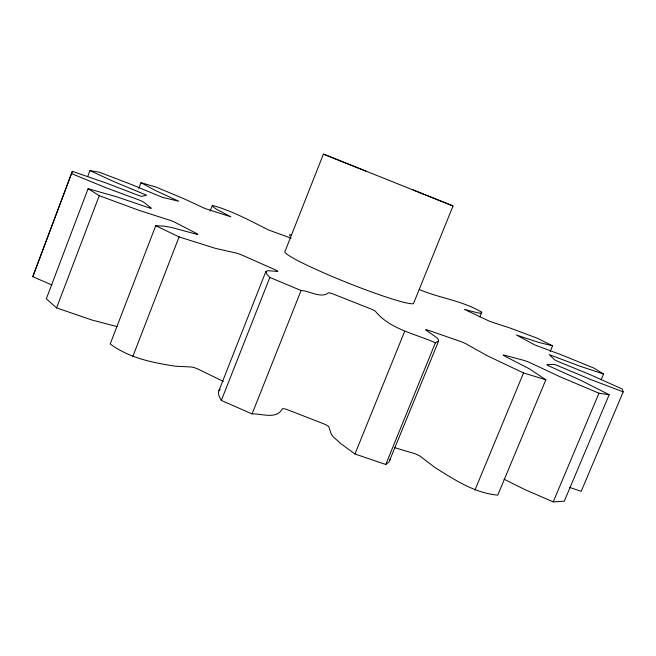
<?xml version="1.0" encoding="UTF-8"?>
<svg xmlns="http://www.w3.org/2000/svg" width="656" height="656" viewBox="0 0 656 656"><rect width="100%" height="100%" fill="white"/><g stroke="black" fill="none" stroke-linecap="round" stroke-linejoin="round"><path stroke-width="0.98" d="M223.376 381.423L198.899 369.508A5.986 1.156 20.8 0 0 191.117 366.983L175.275 366.196C152.413 362.612 129.248 358.086 110.208 343.974L155.743 225.697L179.08 236.923L215.25 248.312L235.742 252.945A6.035 0.582 21.3 0 1 243.491 255.75L274.093 269.304A6.084 0.599 21.5 0 1 277.447 271.436L267.812 270.69L265.901 271.428L218.891 390.746C217.628 394.117 219.678 397.577 221.326 400.431L252.084 413.92C261.662 413.37 276.529 419.922 282.301 408.836A6.076 1.205 21.7 0 1 288.665 410.156L322.818 423.481A6.068 1.197 22.1 0 1 328.894 427.015L331.288 434.305L333.33 436.912L340.825 443.645L354.953 453.993L385.769 464.497L388.983 461.972L438.577 341.153L438.38 339.546L436.625 337.545L426.015 330.132A6.06 0.59 22.2 0 1 429.163 330.583L459.052 340.931A5.994 0.574 22.4 0 1 466.728 344.228L487.564 355.888L523.537 372.952L545.841 379.783L497.765 495.157C474.288 492.918 454.428 479.708 434.944 467.523L420.644 456.592A5.953 1.132 22.9 0 0 413.108 453.14L394.6 447.671M265.901 271.428L266.828 274.306L269.846 277.431L301.071 290.518C309.722 290.723 320.759 298.824 328.59 292.814A6.125 0.607 21.8 0 1 334.798 294.675L369.164 308.254A6.117 0.607 21.9 0 1 375.478 311.338C389.877 329.246 415.65 333.945 435.404 342.785L438.577 341.153M389.91 460.438L390.279 458.954M51.996 285.048L32.8 276.668L72.332 171.355L106.149 183.016L136.678 194.725A5.232 0.426 21 0 0 141.909 196.3L146.583 195.201L115.12 182.138L89.954 170.626L87.789 176.333M32.8 276.668L72.332 171.355M71.709 173.668L106.37 187.895L138.039 199.621A5.469 0.467 20.9 0 1 143.779 202.22L151.036 207.968A5.592 0.484 20.9 0 1 147.772 207.394L116.932 196.874L88.093 188.674L46.33 298.775L56.58 307.894L91.873 319.997L117.014 326.59M56.58 307.894L99.253 195.685L88.093 188.674M138.777 188.403L140.974 182.671L156.366 187.214L184.303 198.907L205.066 208.559L230.92 216.833L216.587 209.313L213.569 207.173L212.339 205.369C232.298 210.896 250.477 220.933 268.829 230.092L291.133 238.194M132.733 356.708L179.08 236.923M210.117 211.076L212.339 205.369M221.326 400.431L269.846 277.431M453.042 205.943L323.424 154.103L284.819 251.896A69.552 5.707 21.8 0 0 345.819 282.113A69.552 5.707 21.8 0 0 413.46 303.63L453.042 205.943L413.1 189.945M252.084 413.92L301.071 290.518M354.953 453.993L404.645 331.403M385.769 464.497L435.404 342.785M479.815 316.93L481.75 312.199C462.324 300.62 439.594 298.193 419.2 289.468M474.911 490.139L523.537 372.952M550.187 351.436L552.532 345.794L537.256 338.201L510.155 328.066L490.139 321.538L464.35 309.361L478.052 312.969L480.815 313.133L481.75 312.199M601.175 379.668L603.553 374.035L593.885 368.098L562.192 355.15L535.001 345.023L516.51 335.052L538.896 342.448L552.532 345.794M553.221 501.897L598.961 393.206L609.186 394.699L564.283 501.209L553.221 501.897L524.767 489.54L504.087 479.192M603.553 374.035L579.576 366.056L549.211 354.625L554.353 359.562A5.15 0.41 22.6 0 0 559.527 362.112L589.154 374.207L622.077 388.926L623.2 391.878L581.183 491.328L569.802 487.465M218.891 390.746L220.17 389.262M155.743 225.697L163.467 226.074L171.642 227.484L196.128 234.143A5.904 0.549 21.1 0 0 196.333 233.388L176.103 222.901A5.806 0.533 21 0 0 168.674 219.883L138.933 210.314L99.253 195.685M291.502 234.635L289.493 234.93L289.919 235.791M89.954 170.626L99.523 172.274L132.209 184.82L162.573 197.399L178.752 201.228L155.447 190.502L140.974 182.671M623.2 391.878L589.916 379.217L559.109 366.228A5.387 0.451 22.7 0 0 553.607 364.375L547.153 364.662A5.519 0.476 22.7 0 0 550.474 366.679L580.699 380.283L609.186 394.699M366.007 171.159L323.424 154.103M598.961 393.206L560.372 376.913L531.016 363.153A5.74 0.517 22.6 0 0 523.783 360.365L504.554 355.232A5.847 0.541 22.5 0 0 504.923 356.208L529.449 368.885L545.841 379.783"/></g></svg>
